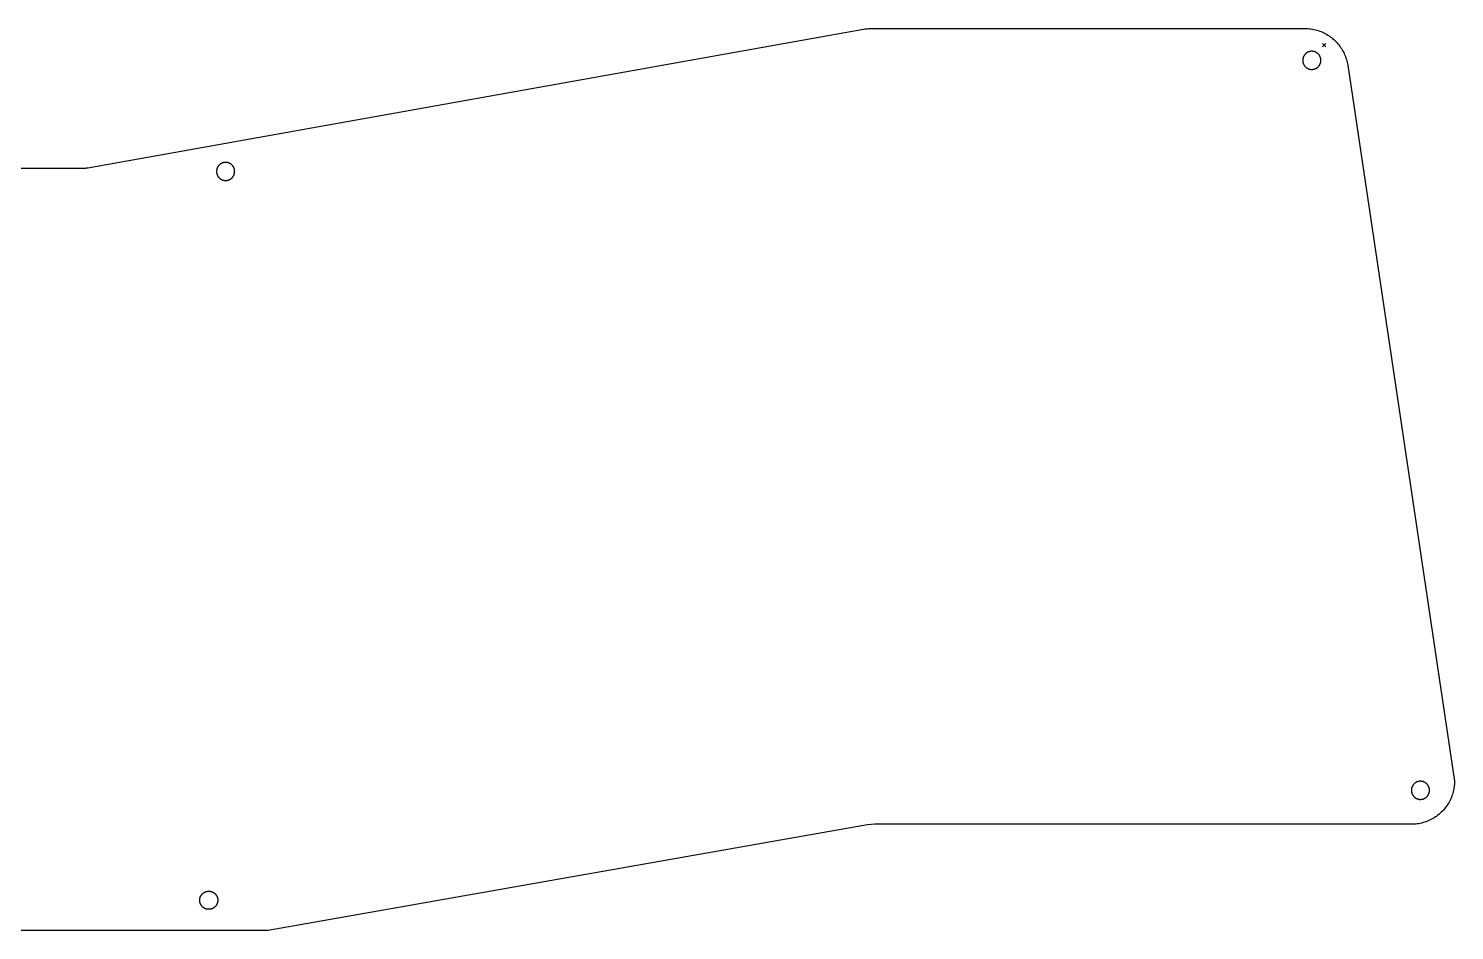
# Model space of a CAD drawing. Extents: x 37 to 367, y -224 to -111.
# Drawn here: x 202.2 to 367.3, y -215.7 to -111.3 of the extents above; entities that cross this region are included whole.
import ezdxf

# ---------------------------------------------------------------- set-up
doc = ezdxf.new("R2010")
doc.units = 0
doc.layers.add('BLACK', color=7, linetype='CONTINUOUS')

msp = doc.modelspace()

# ---------------------------------------------------------------- linework, layer by layer
at = {"layer": 'BLACK', "linetype": 'CONTINUOUS'}
for p, q in [((209.072, -127.396), (298.865, -111.344)), ((298.865, -111.344), (299.009, -111.32)), ((299.009, -111.32), (299.154, -111.301)), ((299.154, -111.301), (299.299, -111.286)), ((299.299, -111.286), (299.445, -111.275)), ((299.445, -111.275), (299.591, -111.269)), ((299.591, -111.269), (299.737, -111.267)), ((299.737, -111.267), (349.988, -111.267)), ((349.988, -111.267), (350.162, -111.27)), ((350.162, -111.27), (350.335, -111.279)), ((350.335, -111.279), (350.508, -111.294)), ((350.508, -111.294), (350.68, -111.315)), ((350.68, -111.315), (350.851, -111.342)), ((350.851, -111.342), (351.022, -111.375)), ((351.022, -111.375), (351.191, -111.414)), ((351.191, -111.414), (351.358, -111.458)), ((351.358, -111.458), (351.524, -111.509)), ((351.524, -111.509), (351.689, -111.565)), ((351.689, -111.565), (351.851, -111.627)), ((351.851, -111.627), (352.011, -111.694)), ((352.011, -111.694), (352.168, -111.767)), ((352.168, -111.767), (352.323, -111.845)), ((352.323, -111.845), (352.475, -111.929)), ((352.475, -111.929), (352.624, -112.018)), ((352.624, -112.018), (352.77, -112.112)), ((352.77, -112.112), (352.912, -112.211)), ((352.912, -112.211), (353.051, -112.315)), ((350.605, -113.919), (350.569, -113.925)), ((350.641, -113.913), (350.605, -113.919)), ((350.678, -113.909), (350.641, -113.913)), ((350.714, -113.906), (350.678, -113.909)), ((350.75, -113.905), (350.714, -113.906)), ((350.787, -113.904), (350.75, -113.905)), ((350.823, -113.905), (350.787, -113.904)), ((350.86, -113.908), (350.823, -113.905)), ((350.896, -113.911), (350.86, -113.908)), ((350.932, -113.916), (350.896, -113.911)), ((350.968, -113.922), (350.932, -113.916)), ((351.004, -113.929), (350.968, -113.922)), ((352, -113), (352.4, -113.4)), ((352.4, -113), (352, -113.4)), ((353.051, -112.315), (353.186, -112.423)), ((353.186, -112.423), (353.318, -112.537)), ((353.318, -112.537), (353.445, -112.655)), ((353.445, -112.655), (353.568, -112.777)), ((353.568, -112.777), (353.687, -112.903)), ((353.687, -112.903), (353.802, -113.033)), ((353.802, -113.033), (353.912, -113.168)), ((353.912, -113.168), (354.017, -113.306)), ((354.017, -113.306), (354.117, -113.447)), ((354.117, -113.447), (354.213, -113.592)), ((354.213, -113.592), (354.303, -113.74)), ((354.303, -113.74), (354.388, -113.891)), ((354.388, -113.891), (354.468, -114.046)), ((349.729, -114.9), (349.728, -114.936)), ((349.728, -114.936), (349.728, -114.973)), ((349.728, -114.973), (349.729, -115.009)), ((349.732, -114.863), (349.729, -114.9)), ((349.729, -115.009), (349.732, -115.045)), ((349.735, -114.827), (349.732, -114.863)), ((349.732, -115.045), (349.735, -115.082)), ((349.74, -114.791), (349.735, -114.827)), ((349.735, -115.082), (349.74, -115.118)), ((349.747, -114.755), (349.74, -114.791)), ((349.74, -115.118), (349.747, -115.154)), ((349.754, -114.72), (349.747, -114.755)), ((349.747, -115.154), (349.754, -115.189)), ((349.763, -114.684), (349.754, -114.72)), ((349.754, -115.189), (349.763, -115.225)), ((349.773, -114.649), (349.763, -114.684)), ((349.763, -115.225), (349.773, -115.26)), ((349.784, -114.614), (349.773, -114.649)), ((349.773, -115.26), (349.784, -115.294)), ((349.797, -114.58), (349.784, -114.614)), ((349.784, -115.294), (349.797, -115.329)), ((349.81, -114.546), (349.797, -114.58)), ((349.797, -115.329), (349.81, -115.363)), ((349.825, -114.513), (349.81, -114.546)), ((349.81, -115.363), (349.825, -115.396)), ((349.841, -114.48), (349.825, -114.513)), ((349.825, -115.396), (349.841, -115.429)), ((349.858, -114.448), (349.841, -114.48)), ((349.841, -115.429), (349.858, -115.461)), ((349.876, -114.416), (349.858, -114.448)), ((349.858, -115.461), (349.876, -115.493)), ((349.895, -114.385), (349.876, -114.416)), ((349.876, -115.493), (349.895, -115.523)), ((349.916, -114.355), (349.895, -114.385)), ((349.895, -115.523), (349.916, -115.554)), ((349.937, -114.326), (349.916, -114.355)), ((349.916, -115.554), (349.937, -115.583)), ((349.959, -114.297), (349.937, -114.326)), ((349.983, -114.269), (349.959, -114.297)), ((350.007, -114.242), (349.983, -114.269)), ((350.032, -114.215), (350.007, -114.242)), ((350.058, -114.19), (350.032, -114.215)), ((350.085, -114.165), (350.058, -114.19)), ((350.113, -114.142), (350.085, -114.165)), ((350.142, -114.119), (350.113, -114.142)), ((350.171, -114.098), (350.142, -114.119)), ((350.201, -114.077), (350.171, -114.098)), ((350.232, -114.057), (350.201, -114.077)), ((350.263, -114.039), (350.232, -114.057)), ((350.295, -114.022), (350.263, -114.039)), ((350.328, -114.006), (350.295, -114.022)), ((350.361, -113.991), (350.328, -114.006)), ((350.395, -113.977), (350.361, -113.991)), ((350.429, -113.964), (350.395, -113.977)), ((350.464, -113.952), (350.429, -113.964)), ((350.499, -113.942), (350.464, -113.952)), ((350.534, -113.933), (350.499, -113.942)), ((350.569, -113.925), (350.534, -113.933)), ((351.039, -113.938), (351.004, -113.929)), ((351.074, -113.947), (351.039, -113.938)), ((351.109, -113.958), (351.074, -113.947)), ((351.143, -113.97), (351.109, -113.958)), ((351.177, -113.983), (351.143, -113.97)), ((351.211, -113.998), (351.177, -113.983)), ((351.244, -114.014), (351.211, -113.998)), ((351.276, -114.03), (351.244, -114.014)), ((351.308, -114.048), (351.276, -114.03)), ((351.339, -114.067), (351.308, -114.048)), ((351.37, -114.087), (351.339, -114.067)), ((351.399, -114.108), (351.37, -114.087)), ((351.428, -114.13), (351.399, -114.108)), ((351.456, -114.153), (351.428, -114.13)), ((351.484, -114.177), (351.456, -114.153)), ((351.51, -114.202), (351.484, -114.177)), ((351.536, -114.228), (351.51, -114.202)), ((351.561, -114.255), (351.536, -114.228)), ((351.585, -114.283), (351.561, -114.255)), ((351.607, -114.311), (351.585, -114.283)), ((351.629, -114.34), (351.607, -114.311)), ((351.607, -115.598), (351.629, -115.569)), ((351.65, -114.37), (351.629, -114.34)), ((351.629, -115.569), (351.65, -115.539)), ((351.67, -114.401), (351.65, -114.37)), ((351.65, -115.539), (351.67, -115.508)), ((351.689, -114.432), (351.67, -114.401)), ((351.67, -115.508), (351.689, -115.477)), ((351.706, -114.464), (351.689, -114.432)), ((351.689, -115.477), (351.706, -115.445)), ((351.723, -114.497), (351.706, -114.464)), ((351.706, -115.445), (351.723, -115.412)), ((351.738, -114.53), (351.723, -114.497)), ((351.723, -115.412), (351.738, -115.379)), ((351.752, -114.563), (351.738, -114.53)), ((351.738, -115.379), (351.752, -115.346)), ((351.765, -114.597), (351.752, -114.563)), ((351.752, -115.346), (351.765, -115.312)), ((351.777, -114.632), (351.765, -114.597)), ((351.765, -115.312), (351.777, -115.277)), ((351.787, -114.667), (351.777, -114.632)), ((351.777, -115.277), (351.787, -115.242)), ((351.797, -114.702), (351.787, -114.667)), ((351.787, -115.242), (351.797, -115.207)), ((351.805, -114.737), (351.797, -114.702)), ((351.797, -115.207), (351.805, -115.172)), ((351.812, -114.773), (351.805, -114.737)), ((351.805, -115.172), (351.812, -115.136)), ((351.818, -114.809), (351.812, -114.773)), ((351.812, -115.136), (351.818, -115.1)), ((351.822, -114.845), (351.818, -114.809)), ((351.818, -115.1), (351.822, -115.064)), ((351.825, -114.882), (351.822, -114.845)), ((351.822, -115.064), (351.825, -115.027)), ((351.827, -114.918), (351.825, -114.882)), ((351.825, -115.027), (351.827, -114.991)), ((351.828, -114.954), (351.827, -114.918)), ((351.827, -114.991), (351.828, -114.954)), ((354.468, -114.046), (354.542, -114.202)), ((354.542, -114.202), (354.611, -114.362)), ((354.611, -114.362), (354.674, -114.523)), ((354.674, -114.523), (354.732, -114.687)), ((354.732, -114.687), (354.784, -114.852)), ((354.784, -114.852), (354.83, -115.019)), ((354.83, -115.019), (354.87, -115.188)), ((354.87, -115.188), (354.905, -115.358)), ((354.905, -115.358), (354.933, -115.529)), ((354.933, -115.529), (367.298, -198.425)), ((349.937, -115.583), (349.959, -115.612)), ((349.959, -115.612), (349.983, -115.64)), ((349.983, -115.64), (350.007, -115.667)), ((350.007, -115.667), (350.032, -115.694)), ((350.032, -115.694), (350.058, -115.719)), ((350.058, -115.719), (350.085, -115.744)), ((350.085, -115.744), (350.113, -115.767)), ((350.113, -115.767), (350.142, -115.79)), ((350.142, -115.79), (350.171, -115.811)), ((350.171, -115.811), (350.201, -115.832)), ((350.201, -115.832), (350.232, -115.851)), ((350.232, -115.851), (350.263, -115.87)), ((350.263, -115.87), (350.295, -115.887)), ((350.295, -115.887), (350.328, -115.903)), ((350.328, -115.903), (350.361, -115.918)), ((350.361, -115.918), (350.395, -115.932)), ((350.395, -115.932), (350.429, -115.945)), ((350.429, -115.945), (350.464, -115.956)), ((350.464, -115.956), (350.499, -115.967)), ((350.499, -115.967), (350.534, -115.976)), ((350.534, -115.976), (350.569, -115.984)), ((350.569, -115.984), (350.605, -115.99)), ((350.605, -115.99), (350.641, -115.996)), ((350.641, -115.996), (350.678, -116)), ((350.678, -116), (350.714, -116.002)), ((350.714, -116.002), (350.75, -116.004)), ((350.75, -116.004), (350.787, -116.004)), ((350.787, -116.004), (350.823, -116.003)), ((350.823, -116.003), (350.86, -116.001)), ((350.86, -116.001), (350.896, -115.998)), ((350.896, -115.998), (350.932, -115.993)), ((350.932, -115.993), (350.968, -115.987)), ((350.968, -115.987), (351.004, -115.98)), ((351.004, -115.98), (351.039, -115.971)), ((351.039, -115.971), (351.074, -115.962)), ((351.074, -115.962), (351.109, -115.951)), ((351.109, -115.951), (351.143, -115.939)), ((351.143, -115.939), (351.177, -115.925)), ((351.177, -115.925), (351.211, -115.911)), ((351.211, -115.911), (351.244, -115.895)), ((351.244, -115.895), (351.276, -115.879)), ((351.276, -115.879), (351.308, -115.861)), ((351.308, -115.861), (351.339, -115.842)), ((351.339, -115.842), (351.37, -115.822)), ((351.37, -115.822), (351.399, -115.801)), ((351.399, -115.801), (351.428, -115.779)), ((351.428, -115.779), (351.456, -115.756)), ((351.456, -115.756), (351.484, -115.731)), ((351.484, -115.731), (351.51, -115.706)), ((351.51, -115.706), (351.536, -115.681)), ((351.536, -115.681), (351.561, -115.654)), ((351.561, -115.654), (351.585, -115.626)), ((351.585, -115.626), (351.607, -115.598)), ((224.24, -127.105), (224.216, -127.132)), ((224.265, -127.079), (224.24, -127.105)), ((224.291, -127.053), (224.265, -127.079)), ((224.318, -127.029), (224.291, -127.053)), ((224.346, -127.005), (224.318, -127.029)), ((224.375, -126.982), (224.346, -127.005)), ((224.404, -126.961), (224.375, -126.982)), ((224.434, -126.94), (224.404, -126.961)), ((224.465, -126.921), (224.434, -126.94)), ((224.496, -126.902), (224.465, -126.921)), ((224.528, -126.885), (224.496, -126.902)), ((224.561, -126.869), (224.528, -126.885)), ((224.594, -126.854), (224.561, -126.869)), ((224.628, -126.84), (224.594, -126.854)), ((224.662, -126.827), (224.628, -126.84)), ((224.697, -126.816), (224.662, -126.827)), ((224.732, -126.806), (224.697, -126.816)), ((224.767, -126.796), (224.732, -126.806)), ((224.803, -126.789), (224.767, -126.796)), ((224.838, -126.782), (224.803, -126.789)), ((224.875, -126.777), (224.838, -126.782)), ((224.911, -126.773), (224.875, -126.777)), ((224.947, -126.77), (224.911, -126.773)), ((224.983, -126.768), (224.947, -126.77)), ((225.02, -126.768), (224.983, -126.768)), ((225.056, -126.769), (225.02, -126.768)), ((225.093, -126.771), (225.056, -126.769)), ((225.129, -126.774), (225.093, -126.771)), ((225.165, -126.779), (225.129, -126.774)), ((225.201, -126.785), (225.165, -126.779)), ((225.237, -126.792), (225.201, -126.785)), ((225.272, -126.801), (225.237, -126.792)), ((225.307, -126.811), (225.272, -126.801)), ((225.342, -126.821), (225.307, -126.811)), ((225.377, -126.834), (225.342, -126.821)), ((225.411, -126.847), (225.377, -126.834)), ((225.444, -126.861), (225.411, -126.847)), ((225.477, -126.877), (225.444, -126.861)), ((225.509, -126.894), (225.477, -126.877)), ((225.541, -126.912), (225.509, -126.894)), ((225.572, -126.93), (225.541, -126.912)), ((225.603, -126.95), (225.572, -126.93)), ((225.632, -126.972), (225.603, -126.95)), ((225.661, -126.994), (225.632, -126.972)), ((225.69, -127.017), (225.661, -126.994)), ((225.717, -127.041), (225.69, -127.017)), ((225.744, -127.066), (225.717, -127.041)), ((225.769, -127.092), (225.744, -127.066)), ((225.794, -127.118), (225.769, -127.092)), ((225.818, -127.146), (225.794, -127.118)), ((196.945, -127.427), (208.721, -127.427)), ((208.721, -127.427), (208.779, -127.426)), ((208.779, -127.426), (208.838, -127.423)), ((208.838, -127.423), (208.897, -127.419)), ((208.897, -127.419), (208.956, -127.413)), ((208.956, -127.413), (209.014, -127.405)), ((209.014, -127.405), (209.072, -127.396)), ((223.962, -127.763), (223.961, -127.8)), ((223.961, -127.8), (223.961, -127.836)), ((223.961, -127.836), (223.962, -127.872)), ((223.965, -127.727), (223.962, -127.763)), ((223.962, -127.872), (223.965, -127.909)), ((223.969, -127.691), (223.965, -127.727)), ((223.965, -127.909), (223.969, -127.945)), ((223.974, -127.654), (223.969, -127.691)), ((223.969, -127.945), (223.974, -127.981)), ((223.98, -127.619), (223.974, -127.654)), ((223.974, -127.981), (223.98, -128.017)), ((223.987, -127.583), (223.98, -127.619)), ((223.98, -128.017), (223.987, -128.053)), ((223.996, -127.547), (223.987, -127.583)), ((223.987, -128.053), (223.996, -128.088)), ((224.006, -127.512), (223.996, -127.547)), ((223.996, -128.088), (224.006, -128.123)), ((224.017, -127.478), (224.006, -127.512)), ((224.006, -128.123), (224.017, -128.158)), ((224.03, -127.443), (224.017, -127.478)), ((224.017, -128.158), (224.03, -128.192)), ((224.043, -127.41), (224.03, -127.443)), ((224.03, -128.192), (224.043, -128.226)), ((224.058, -127.376), (224.043, -127.41)), ((224.043, -128.226), (224.058, -128.259)), ((224.074, -127.344), (224.058, -127.376)), ((224.058, -128.259), (224.074, -128.292)), ((224.091, -127.311), (224.074, -127.344)), ((224.074, -128.292), (224.091, -128.324)), ((224.109, -127.28), (224.091, -127.311)), ((224.091, -128.324), (224.109, -128.356)), ((224.128, -127.249), (224.109, -127.28)), ((224.109, -128.356), (224.128, -128.387)), ((224.149, -127.218), (224.128, -127.249)), ((224.128, -128.387), (224.149, -128.417)), ((224.17, -127.189), (224.149, -127.218)), ((224.149, -128.417), (224.17, -128.447)), ((224.192, -127.16), (224.17, -127.189)), ((224.17, -128.447), (224.192, -128.475)), ((224.216, -127.132), (224.192, -127.16)), ((224.192, -128.475), (224.216, -128.504)), ((224.216, -128.504), (224.24, -128.531)), ((224.24, -128.531), (224.265, -128.557)), ((224.265, -128.557), (224.291, -128.582)), ((224.291, -128.582), (224.318, -128.607)), ((224.318, -128.607), (224.346, -128.631)), ((224.346, -128.631), (224.375, -128.653)), ((224.375, -128.653), (224.404, -128.675)), ((224.404, -128.675), (224.434, -128.695)), ((224.434, -128.695), (224.465, -128.715)), ((224.465, -128.715), (224.496, -128.733)), ((224.496, -128.733), (224.528, -128.75)), ((224.528, -128.75), (224.561, -128.767)), ((224.561, -128.767), (224.594, -128.782)), ((224.594, -128.782), (224.628, -128.796)), ((225.411, -128.789), (225.444, -128.774)), ((225.444, -128.774), (225.477, -128.759)), ((225.477, -128.759), (225.509, -128.742)), ((225.509, -128.742), (225.541, -128.724)), ((225.541, -128.724), (225.572, -128.705)), ((225.572, -128.705), (225.603, -128.685)), ((225.603, -128.685), (225.632, -128.664)), ((225.632, -128.664), (225.661, -128.642)), ((225.661, -128.642), (225.69, -128.619)), ((225.69, -128.619), (225.717, -128.595)), ((225.717, -128.595), (225.744, -128.57)), ((225.744, -128.57), (225.769, -128.544)), ((225.769, -128.544), (225.794, -128.517)), ((225.794, -128.517), (225.818, -128.49)), ((225.841, -127.174), (225.818, -127.146)), ((225.818, -128.49), (225.841, -128.461)), ((225.862, -127.204), (225.841, -127.174)), ((225.841, -128.461), (225.862, -128.432)), ((225.883, -127.233), (225.862, -127.204)), ((225.862, -128.432), (225.883, -128.402)), ((225.903, -127.264), (225.883, -127.233)), ((225.883, -128.402), (225.903, -128.371)), ((225.922, -127.295), (225.903, -127.264)), ((225.903, -128.371), (225.922, -128.34)), ((225.939, -127.327), (225.922, -127.295)), ((225.922, -128.34), (225.939, -128.308)), ((225.956, -127.36), (225.939, -127.327)), ((225.939, -128.308), (225.956, -128.276)), ((225.971, -127.393), (225.956, -127.36)), ((225.956, -128.276), (225.971, -128.243)), ((225.985, -127.427), (225.971, -127.393)), ((225.971, -128.243), (225.985, -128.209)), ((225.998, -127.461), (225.985, -127.427)), ((225.985, -128.209), (225.998, -128.175)), ((226.01, -127.495), (225.998, -127.461)), ((225.998, -128.175), (226.01, -128.141)), ((226.021, -127.53), (226.01, -127.495)), ((226.01, -128.141), (226.021, -128.106)), ((226.03, -127.565), (226.021, -127.53)), ((226.021, -128.106), (226.03, -128.07)), ((226.038, -127.601), (226.03, -127.565)), ((226.03, -128.07), (226.038, -128.035)), ((226.045, -127.636), (226.038, -127.601)), ((226.038, -128.035), (226.045, -127.999)), ((226.051, -127.672), (226.045, -127.636)), ((226.045, -127.999), (226.051, -127.963)), ((226.055, -127.709), (226.051, -127.672)), ((226.051, -127.963), (226.055, -127.927)), ((226.058, -127.745), (226.055, -127.709)), ((226.055, -127.927), (226.058, -127.891)), ((226.06, -127.781), (226.058, -127.745)), ((226.058, -127.891), (226.06, -127.854)), ((226.061, -127.818), (226.06, -127.781)), ((226.06, -127.854), (226.061, -127.818)), ((224.628, -128.796), (224.662, -128.808)), ((224.662, -128.808), (224.697, -128.82)), ((224.697, -128.82), (224.732, -128.83)), ((224.732, -128.83), (224.767, -128.839)), ((224.767, -128.839), (224.803, -128.847)), ((224.803, -128.847), (224.838, -128.854)), ((224.838, -128.854), (224.875, -128.859)), ((224.875, -128.859), (224.911, -128.863)), ((224.911, -128.863), (224.947, -128.866)), ((224.947, -128.866), (224.983, -128.867)), ((224.983, -128.867), (225.02, -128.868)), ((225.02, -128.868), (225.056, -128.867)), ((225.056, -128.867), (225.093, -128.865)), ((225.093, -128.865), (225.129, -128.861)), ((225.129, -128.861), (225.165, -128.856)), ((225.165, -128.856), (225.201, -128.85)), ((225.201, -128.85), (225.237, -128.843)), ((225.237, -128.843), (225.272, -128.835)), ((225.272, -128.835), (225.307, -128.825)), ((225.307, -128.825), (225.342, -128.814)), ((225.342, -128.814), (225.377, -128.802)), ((225.377, -128.802), (225.411, -128.789)), ((362.31, -199.431), (362.308, -199.467)), ((362.308, -199.467), (362.308, -199.504)), ((362.308, -199.504), (362.31, -199.54)), ((362.312, -199.395), (362.31, -199.431)), ((362.31, -199.54), (362.312, -199.577)), ((362.316, -199.358), (362.312, -199.395)), ((362.312, -199.577), (362.316, -199.613)), ((362.321, -199.322), (362.316, -199.358)), ((362.316, -199.613), (362.321, -199.649)), ((362.327, -199.286), (362.321, -199.322)), ((362.321, -199.649), (362.327, -199.685)), ((362.335, -199.251), (362.327, -199.286)), ((362.327, -199.685), (362.335, -199.72)), ((362.344, -199.215), (362.335, -199.251)), ((362.335, -199.72), (362.344, -199.756)), ((362.354, -199.18), (362.344, -199.215)), ((362.344, -199.756), (362.354, -199.791)), ((362.365, -199.146), (362.354, -199.18)), ((362.377, -199.111), (362.365, -199.146)), ((362.391, -199.077), (362.377, -199.111)), ((362.406, -199.044), (362.391, -199.077)), ((362.421, -199.011), (362.406, -199.044)), ((362.438, -198.979), (362.421, -199.011)), ((362.457, -198.947), (362.438, -198.979)), ((362.476, -198.916), (362.457, -198.947)), ((362.496, -198.886), (362.476, -198.916)), ((362.517, -198.857), (362.496, -198.886)), ((362.54, -198.828), (362.517, -198.857)), ((362.563, -198.8), (362.54, -198.828)), ((362.587, -198.773), (362.563, -198.8)), ((362.613, -198.746), (362.587, -198.773)), ((362.639, -198.721), (362.613, -198.746)), ((362.666, -198.696), (362.639, -198.721)), ((362.693, -198.673), (362.666, -198.696)), ((362.722, -198.65), (362.693, -198.673)), ((362.751, -198.629), (362.722, -198.65)), ((362.782, -198.608), (362.751, -198.629)), ((362.812, -198.589), (362.782, -198.608)), ((362.844, -198.57), (362.812, -198.589)), ((362.876, -198.553), (362.844, -198.57)), ((362.909, -198.537), (362.876, -198.553)), ((362.942, -198.522), (362.909, -198.537)), ((362.975, -198.508), (362.942, -198.522)), ((363.01, -198.495), (362.975, -198.508)), ((363.044, -198.484), (363.01, -198.495)), ((363.079, -198.473), (363.044, -198.484)), ((363.114, -198.464), (363.079, -198.473)), ((363.15, -198.456), (363.114, -198.464)), ((363.186, -198.45), (363.15, -198.456)), ((363.222, -198.444), (363.186, -198.45)), ((363.258, -198.44), (363.222, -198.444)), ((363.294, -198.437), (363.258, -198.44)), ((363.331, -198.436), (363.294, -198.437)), ((363.367, -198.436), (363.331, -198.436)), ((363.404, -198.437), (363.367, -198.436)), ((363.44, -198.439), (363.404, -198.437)), ((363.476, -198.442), (363.44, -198.439)), ((363.513, -198.447), (363.476, -198.442)), ((363.549, -198.453), (363.513, -198.447)), ((363.584, -198.46), (363.549, -198.453)), ((363.62, -198.469), (363.584, -198.46)), ((363.655, -198.478), (363.62, -198.469)), ((363.69, -198.489), (363.655, -198.478)), ((363.724, -198.501), (363.69, -198.489)), ((363.758, -198.515), (363.724, -198.501)), ((363.791, -198.529), (363.758, -198.515)), ((363.824, -198.545), (363.791, -198.529)), ((363.857, -198.561), (363.824, -198.545)), ((363.888, -198.579), (363.857, -198.561)), ((363.92, -198.598), (363.888, -198.579)), ((363.95, -198.618), (363.92, -198.598)), ((363.98, -198.639), (363.95, -198.618)), ((364.009, -198.661), (363.98, -198.639)), ((364.037, -198.684), (364.009, -198.661)), ((364.064, -198.709), (364.037, -198.684)), ((364.091, -198.733), (364.064, -198.709)), ((364.117, -198.759), (364.091, -198.733)), ((364.141, -198.786), (364.117, -198.759)), ((364.165, -198.814), (364.141, -198.786)), ((364.188, -198.842), (364.165, -198.814)), ((364.21, -198.871), (364.188, -198.842)), ((364.231, -198.901), (364.21, -198.871)), ((364.25, -198.932), (364.231, -198.901)), ((364.269, -198.963), (364.25, -198.932)), ((364.287, -198.995), (364.269, -198.963)), ((364.303, -199.028), (364.287, -198.995)), ((364.318, -199.061), (364.303, -199.028)), ((364.333, -199.094), (364.318, -199.061)), ((364.346, -199.128), (364.333, -199.094)), ((364.357, -199.163), (364.346, -199.128)), ((364.368, -199.198), (364.357, -199.163)), ((364.357, -199.808), (364.368, -199.773)), ((364.377, -199.233), (364.368, -199.198)), ((364.368, -199.773), (364.377, -199.738)), ((364.386, -199.268), (364.377, -199.233)), ((364.377, -199.738), (364.386, -199.703)), ((364.392, -199.304), (364.386, -199.268)), ((364.386, -199.703), (364.392, -199.667)), ((364.398, -199.34), (364.392, -199.304)), ((364.392, -199.667), (364.398, -199.631)), ((364.403, -199.376), (364.398, -199.34)), ((364.398, -199.631), (364.403, -199.595)), ((364.406, -199.413), (364.403, -199.376)), ((364.403, -199.595), (364.406, -199.558)), ((364.408, -199.449), (364.406, -199.413)), ((364.406, -199.558), (364.408, -199.522)), ((364.408, -199.486), (364.408, -199.449)), ((364.408, -199.522), (364.408, -199.486)), ((367.149, -199.635), (367.104, -199.803)), ((367.188, -199.465), (367.149, -199.635)), ((367.222, -199.293), (367.188, -199.465)), ((367.249, -199.121), (367.222, -199.293)), ((367.27, -198.948), (367.249, -199.121)), ((367.285, -198.774), (367.27, -198.948)), ((367.295, -198.6), (367.285, -198.774)), ((367.298, -198.425), (367.295, -198.6)), ((362.354, -199.791), (362.365, -199.826)), ((362.365, -199.826), (362.377, -199.86)), ((362.377, -199.86), (362.391, -199.894)), ((362.391, -199.894), (362.406, -199.927)), ((362.406, -199.927), (362.421, -199.96)), ((362.421, -199.96), (362.438, -199.992)), ((362.438, -199.992), (362.457, -200.024)), ((362.457, -200.024), (362.476, -200.055)), ((362.476, -200.055), (362.496, -200.085)), ((362.496, -200.085), (362.517, -200.114)), ((362.517, -200.114), (362.54, -200.143)), ((362.54, -200.143), (362.563, -200.171)), ((362.563, -200.171), (362.587, -200.198)), ((362.587, -200.198), (362.613, -200.225)), ((362.613, -200.225), (362.639, -200.25)), ((362.639, -200.25), (362.666, -200.275)), ((362.666, -200.275), (362.693, -200.298)), ((362.693, -200.298), (362.722, -200.321)), ((362.722, -200.321), (362.751, -200.342)), ((362.751, -200.342), (362.782, -200.363)), ((362.782, -200.363), (362.812, -200.382)), ((362.812, -200.382), (362.844, -200.401)), ((362.844, -200.401), (362.876, -200.418)), ((362.876, -200.418), (362.909, -200.434)), ((362.909, -200.434), (362.942, -200.449)), ((362.942, -200.449), (362.975, -200.463)), ((362.975, -200.463), (363.01, -200.476)), ((363.01, -200.476), (363.044, -200.487)), ((363.044, -200.487), (363.079, -200.498)), ((363.079, -200.498), (363.114, -200.507)), ((363.114, -200.507), (363.15, -200.515)), ((363.15, -200.515), (363.186, -200.521)), ((363.186, -200.521), (363.222, -200.527)), ((363.222, -200.527), (363.258, -200.531)), ((363.258, -200.531), (363.294, -200.534)), ((363.294, -200.534), (363.331, -200.535)), ((363.331, -200.535), (363.367, -200.536)), ((363.367, -200.536), (363.404, -200.535)), ((363.404, -200.535), (363.44, -200.532)), ((363.44, -200.532), (363.476, -200.529)), ((363.476, -200.529), (363.513, -200.524)), ((363.513, -200.524), (363.549, -200.518)), ((363.549, -200.518), (363.584, -200.511)), ((363.584, -200.511), (363.62, -200.502)), ((363.62, -200.502), (363.655, -200.493)), ((363.655, -200.493), (363.69, -200.482)), ((363.69, -200.482), (363.724, -200.47)), ((363.724, -200.47), (363.758, -200.456)), ((363.758, -200.456), (363.791, -200.442)), ((363.791, -200.442), (363.824, -200.426)), ((363.824, -200.426), (363.857, -200.41)), ((363.857, -200.41), (363.888, -200.392)), ((363.888, -200.392), (363.92, -200.373)), ((363.92, -200.373), (363.95, -200.353)), ((363.95, -200.353), (363.98, -200.332)), ((363.98, -200.332), (364.009, -200.31)), ((364.009, -200.31), (364.037, -200.287)), ((364.037, -200.287), (364.064, -200.263)), ((364.064, -200.263), (364.091, -200.238)), ((364.091, -200.238), (364.117, -200.212)), ((364.117, -200.212), (364.141, -200.185)), ((364.141, -200.185), (364.165, -200.157)), ((364.165, -200.157), (364.188, -200.129)), ((364.188, -200.129), (364.21, -200.1)), ((364.21, -200.1), (364.231, -200.07)), ((364.231, -200.07), (364.25, -200.039)), ((364.25, -200.039), (364.269, -200.008)), ((364.269, -200.008), (364.287, -199.976)), ((364.287, -199.976), (364.303, -199.943)), ((364.303, -199.943), (364.318, -199.91)), ((364.318, -199.91), (364.333, -199.877)), ((364.333, -199.877), (364.346, -199.843)), ((364.346, -199.843), (364.357, -199.808)), ((366.343, -201.364), (366.238, -201.503)), ((366.443, -201.221), (366.343, -201.364)), ((366.538, -201.075), (366.443, -201.221)), ((366.628, -200.925), (366.538, -201.075)), ((366.712, -200.772), (366.628, -200.925)), ((366.792, -200.617), (366.712, -200.772)), ((366.865, -200.459), (366.792, -200.617)), ((366.934, -200.298), (366.865, -200.459)), ((366.996, -200.135), (366.934, -200.298)), ((367.053, -199.97), (366.996, -200.135)), ((367.104, -199.803), (367.053, -199.97)), ((364.171, -203.061), (364.008, -203.123)), ((364.331, -202.993), (364.171, -203.061)), ((364.489, -202.919), (364.331, -202.993)), ((364.645, -202.84), (364.489, -202.919)), ((364.798, -202.755), (364.645, -202.84)), ((364.947, -202.665), (364.798, -202.755)), ((365.094, -202.57), (364.947, -202.665)), ((365.237, -202.47), (365.094, -202.57)), ((365.376, -202.365), (365.237, -202.47)), ((365.512, -202.255), (365.376, -202.365)), ((365.643, -202.141), (365.512, -202.255)), ((365.771, -202.022), (365.643, -202.141)), ((365.894, -201.898), (365.771, -202.022)), ((366.013, -201.771), (365.894, -201.898)), ((366.128, -201.639), (366.013, -201.771)), ((366.238, -201.503), (366.128, -201.639)), ((299.336, -203.501), (235.196, -214.789)), ((300.202, -203.425), (299.336, -203.501)), ((362.298, -203.425), (300.202, -203.425)), ((362.472, -203.422), (362.298, -203.425)), ((362.646, -203.413), (362.472, -203.422)), ((362.82, -203.398), (362.646, -203.413)), ((362.994, -203.376), (362.82, -203.398)), ((363.166, -203.349), (362.994, -203.376)), ((363.337, -203.316), (363.166, -203.349)), ((363.507, -203.276), (363.337, -203.316)), ((363.676, -203.231), (363.507, -203.276)), ((363.843, -203.18), (363.676, -203.231)), ((364.008, -203.123), (363.843, -203.18)), ((222.467, -211.351), (222.497, -211.331)), ((222.497, -211.331), (222.529, -211.312)), ((222.529, -211.312), (222.56, -211.294)), ((222.56, -211.294), (222.593, -211.277)), ((222.593, -211.277), (222.626, -211.262)), ((222.626, -211.262), (222.659, -211.247)), ((222.659, -211.247), (222.693, -211.234)), ((222.693, -211.234), (222.727, -211.222)), ((222.727, -211.222), (222.762, -211.211)), ((222.762, -211.211), (222.797, -211.201)), ((222.797, -211.201), (222.833, -211.193)), ((222.833, -211.193), (222.869, -211.186)), ((222.869, -211.186), (222.904, -211.18)), ((222.904, -211.18), (222.941, -211.175)), ((222.941, -211.175), (222.977, -211.171)), ((222.977, -211.171), (223.013, -211.169)), ((223.013, -211.169), (223.05, -211.168)), ((223.05, -211.168), (223.086, -211.168)), ((223.086, -211.168), (223.123, -211.17)), ((223.123, -211.17), (223.159, -211.173)), ((223.159, -211.173), (223.195, -211.177)), ((223.195, -211.177), (223.231, -211.182)), ((223.231, -211.182), (223.267, -211.189)), ((223.267, -211.189), (223.303, -211.197)), ((223.303, -211.197), (223.338, -211.206)), ((223.338, -211.206), (223.373, -211.216)), ((223.373, -211.216), (223.407, -211.228)), ((223.407, -211.228), (223.442, -211.24)), ((223.442, -211.24), (223.475, -211.254)), ((223.475, -211.254), (223.509, -211.269)), ((223.509, -211.269), (223.541, -211.285)), ((223.541, -211.285), (223.573, -211.303)), ((223.573, -211.303), (223.605, -211.321)), ((223.605, -211.321), (223.636, -211.341)), ((222.009, -212.182), (222.011, -212.145)), ((222.009, -212.218), (222.009, -212.182)), ((222.009, -212.255), (222.009, -212.218)), ((222.011, -212.291), (222.009, -212.255)), ((222.011, -212.145), (222.014, -212.109)), ((222.014, -212.327), (222.011, -212.291)), ((222.014, -212.109), (222.019, -212.073)), ((222.019, -212.363), (222.014, -212.327)), ((222.019, -212.073), (222.025, -212.037)), ((222.025, -212.399), (222.019, -212.363)), ((222.025, -212.037), (222.031, -212.001)), ((222.031, -212.435), (222.025, -212.399)), ((222.031, -212.001), (222.04, -211.965)), ((222.04, -212.471), (222.031, -212.435)), ((222.04, -211.965), (222.049, -211.93)), ((222.049, -212.506), (222.04, -212.471)), ((222.049, -211.93), (222.06, -211.895)), ((222.06, -212.541), (222.049, -212.506)), ((222.06, -211.895), (222.071, -211.861)), ((222.071, -212.575), (222.06, -212.541)), ((222.071, -211.861), (222.084, -211.827)), ((222.084, -212.609), (222.071, -212.575)), ((222.084, -211.827), (222.099, -211.793)), ((222.099, -212.643), (222.084, -212.609)), ((222.099, -211.793), (222.114, -211.76)), ((222.114, -212.676), (222.099, -212.643)), ((222.114, -211.76), (222.13, -211.728)), ((222.13, -212.709), (222.114, -212.676)), ((222.13, -211.728), (222.148, -211.696)), ((222.148, -212.74), (222.13, -212.709)), ((222.148, -211.696), (222.167, -211.664)), ((222.167, -212.772), (222.148, -212.74)), ((222.167, -211.664), (222.186, -211.634)), ((222.186, -212.802), (222.167, -212.772)), ((222.186, -211.634), (222.207, -211.604)), ((222.207, -212.832), (222.186, -212.802)), ((222.207, -211.604), (222.229, -211.575)), ((222.229, -212.862), (222.207, -212.832)), ((222.229, -211.575), (222.252, -211.546)), ((222.252, -212.89), (222.229, -212.862)), ((222.252, -211.546), (222.276, -211.519)), ((222.276, -212.918), (222.252, -212.89)), ((222.276, -211.519), (222.3, -211.492)), ((222.3, -212.944), (222.276, -212.918)), ((222.3, -211.492), (222.326, -211.466)), ((222.326, -212.97), (222.3, -212.944)), ((222.326, -211.466), (222.353, -211.441)), ((222.353, -212.995), (222.326, -212.97)), ((222.353, -211.441), (222.38, -211.417)), ((222.38, -211.417), (222.408, -211.394)), ((222.408, -211.394), (222.437, -211.372)), ((222.437, -211.372), (222.467, -211.351)), ((223.636, -211.341), (223.666, -211.361)), ((223.666, -211.361), (223.695, -211.383)), ((223.695, -211.383), (223.724, -211.405)), ((223.724, -211.405), (223.751, -211.429)), ((223.751, -211.429), (223.778, -211.453)), ((223.778, -212.983), (223.751, -213.007)), ((223.778, -211.453), (223.804, -211.479)), ((223.804, -212.957), (223.778, -212.983)), ((223.804, -211.479), (223.83, -211.505)), ((223.83, -212.931), (223.804, -212.957)), ((223.83, -211.505), (223.854, -211.532)), ((223.854, -212.904), (223.83, -212.931)), ((223.854, -211.532), (223.877, -211.56)), ((223.877, -212.876), (223.854, -212.904)), ((223.877, -211.56), (223.9, -211.589)), ((223.9, -212.847), (223.877, -212.876)), ((223.9, -211.589), (223.921, -211.619)), ((223.921, -212.817), (223.9, -212.847)), ((223.921, -211.619), (223.941, -211.649)), ((223.941, -212.787), (223.921, -212.817)), ((223.941, -211.649), (223.96, -211.68)), ((223.96, -212.756), (223.941, -212.787)), ((223.96, -211.68), (223.979, -211.712)), ((223.979, -212.725), (223.96, -212.756)), ((223.979, -211.712), (223.996, -211.744)), ((223.996, -212.692), (223.979, -212.725)), ((223.996, -211.744), (224.011, -211.777)), ((224.011, -212.66), (223.996, -212.692)), ((224.011, -211.777), (224.026, -211.81)), ((224.026, -212.626), (224.011, -212.66)), ((224.026, -211.81), (224.04, -211.844)), ((224.04, -212.592), (224.026, -212.626)), ((224.04, -211.844), (224.052, -211.878)), ((224.052, -212.558), (224.04, -212.592)), ((224.052, -211.878), (224.063, -211.913)), ((224.063, -212.523), (224.052, -212.558)), ((224.063, -211.913), (224.073, -211.948)), ((224.073, -212.488), (224.063, -212.523)), ((224.073, -211.948), (224.082, -211.983)), ((224.082, -212.453), (224.073, -212.488)), ((224.082, -211.983), (224.09, -212.019)), ((224.09, -212.417), (224.082, -212.453)), ((224.09, -212.019), (224.096, -212.055)), ((224.096, -212.381), (224.09, -212.417)), ((224.096, -212.055), (224.101, -212.091)), ((224.101, -212.345), (224.096, -212.381)), ((224.101, -212.091), (224.105, -212.127)), ((224.105, -212.309), (224.101, -212.345)), ((224.105, -212.127), (224.107, -212.163)), ((224.107, -212.273), (224.105, -212.309)), ((224.107, -212.163), (224.109, -212.2)), ((224.109, -212.236), (224.107, -212.273)), ((224.109, -212.2), (224.109, -212.236)), ((222.38, -213.019), (222.353, -212.995)), ((222.408, -213.042), (222.38, -213.019)), ((222.437, -213.064), (222.408, -213.042)), ((222.467, -213.085), (222.437, -213.064)), ((222.497, -213.105), (222.467, -213.085)), ((222.529, -213.124), (222.497, -213.105)), ((222.56, -213.142), (222.529, -213.124)), ((222.593, -213.159), (222.56, -213.142)), ((222.626, -213.175), (222.593, -213.159)), ((222.659, -213.189), (222.626, -213.175)), ((222.693, -213.202), (222.659, -213.189)), ((222.727, -213.214), (222.693, -213.202)), ((222.762, -213.225), (222.727, -213.214)), ((222.797, -213.235), (222.762, -213.225)), ((222.833, -213.244), (222.797, -213.235)), ((222.869, -213.251), (222.833, -213.244)), ((222.904, -213.257), (222.869, -213.251)), ((222.941, -213.261), (222.904, -213.257)), ((222.977, -213.265), (222.941, -213.261)), ((223.013, -213.267), (222.977, -213.265)), ((223.05, -213.268), (223.013, -213.267)), ((223.086, -213.268), (223.05, -213.268)), ((223.123, -213.266), (223.086, -213.268)), ((223.159, -213.263), (223.123, -213.266)), ((223.195, -213.259), (223.159, -213.263)), ((223.231, -213.254), (223.195, -213.259)), ((223.267, -213.247), (223.231, -213.254)), ((223.303, -213.239), (223.267, -213.247)), ((223.338, -213.23), (223.303, -213.239)), ((223.373, -213.22), (223.338, -213.23)), ((223.407, -213.209), (223.373, -213.22)), ((223.442, -213.196), (223.407, -213.209)), ((223.475, -213.182), (223.442, -213.196)), ((223.509, -213.167), (223.475, -213.182)), ((223.541, -213.151), (223.509, -213.167)), ((223.573, -213.133), (223.541, -213.151)), ((223.605, -213.115), (223.573, -213.133)), ((223.636, -213.096), (223.605, -213.115)), ((223.666, -213.075), (223.636, -213.096)), ((223.695, -213.053), (223.666, -213.075)), ((223.724, -213.031), (223.695, -213.053)), ((223.751, -213.007), (223.724, -213.031)), ((229.918, -215.718), (174.962, -215.718)), ((235.196, -214.789), (229.918, -215.718))]:
    msp.add_line(p, q, dxfattribs=at)

doc.saveas('drawing.dxf')
